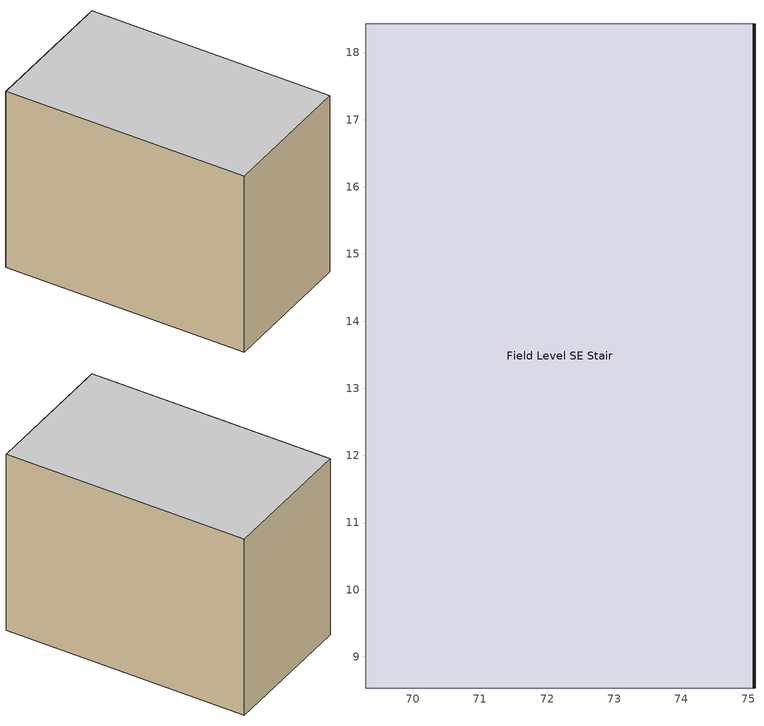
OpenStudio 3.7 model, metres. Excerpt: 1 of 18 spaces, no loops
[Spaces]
Field Level SE Stair
 floor to Parking Level 1B ParkingLot (CU_IPF Proposed Exposed Floor): 75.08,18.43 75.08,8.53 69.3,8.53 69.3,18.43 z-6.01
 wall outside: 75.08,8.53 75.08,18.43 z-6.01:1.61
 wall to IndoorPracticeField: 75.08,18.43 69.3,18.43 69.3,8.53 75.08,8.53 z-6.01:1.61
 ceiling to Main Entry Level SE Stair: 75.08,8.53 75.08,18.43 69.3,18.43 69.3,8.53 z1.61
[Schedule:Ruleset]
Name | Default Day Schedule | Summer Design Day Schedule | Winter Design Day Schedule
CU_IPF Occupancy Schedule | CU_IPF Occupancy Schedule Weekdays | CU_IPF Occupancy Schedule Summer Design Day | CU_IPF Occupancy Schedule Winter Design Day
CU_IPF Lighting Schedule | CU_IPF Lighting Schedule Weekdays | CU_IPF Lighting Schedule Summer Design Day | CU_IPF Lighting Schedule Winter Design Day
CU_IPF Equipment Schedule | CU_IPF Equipment Schedule Weekdays | CU_IPF Equipment Schedule Summer Design Day | CU_IPF Equipment Schedule Winter Design Day
Proposed Lighting Schedule | Proposed Lighting Schedule Weekdays | Proposed Lighting Schedule Summer Design Day | Proposed Lighting Schedule Winter Design Day
Process Lighting Schedule | Process Lighting Schedule Weekdays | Process Lighting Schedule Summer Design Day | Process Lighting Schedule Winter Design Day
CU_IPF Elevator Schedule | CU_IPF Elevator Schedule OnDays | CU_IPF Elevator Schedule Summer Design Day | CU_IPF Elevator Schedule Winter Design Day
CU_IPF IndoorPracticeField AHU Winter Design Day Load Schedule | CU_IPF HVAC Schedule Weekdays 1 | CU_IPF HVAC Schedule Summer Design Day 1 | CU_IPF HVAC Schedule Winter Design Day 1
[Schedule:Day]
CU_IPF Garage Infiltration Schedule OnDays; CU_IPF Garage Infiltration Schedule Winter Design Day; CU_IPF Garage Infiltration Schedule Summer Design Day; CU_IPF Garage ParkingLot Lighting Schedule AllDays; CU_IPF Garage ParkingLot Lighting Schedule Summer Design Day; CU_IPF IT_Room Lighting Schedule Summer Design Day; CU_IPF IT_Room Equipment Schedule Summer Design Day; CU_IPF ElecRoom Lighting Schedule Summer Design Day; CU_IPF ElecRoom Equipment Schedule Summer Design Day; CU_IPF MechRoom Lighting Schedule Summer Design Day; CU_IPF MechRoom Equipment Schedule Summer Design Day; CU_IPF Lighting Schedule Summer Design Day; CU_IPF Equipment Schedule Summer Design Day; Proposed Lighting Schedule Summer Design Day; Process Lighting Schedule Summer Design Day: 24, 0, 1
CU_IPF Garage Activity Schedule AllDays: 24, 0, 120
CU_IPF Garage ParkingLot Lighting Schedule Winter Design Day; CU_IPF IT_Room Occupancy Schedule Winter Design Day; CU_IPF IT_Room Lighting Schedule Winter Design Day; CU_IPF IT_Room Equipment Schedule Winter Design Day; CU_IPF ElecRoom Occupancy Schedule Winter Design Day; CU_IPF ElecRoom Lighting Schedule Winter Design Day; CU_IPF ElecRoom Equipment Schedule Winter Design Day; CU_IPF MechRoom Occupancy Schedule Winter Design Day; CU_IPF MechRoom Lighting Schedule Winter Design Day; CU_IPF MechRoom Equipment Schedule Winter Design Day; CU_IPF Occupancy Schedule Winter Design Day; CU_IPF Occupancy Schedule Winter Break; CU_IPF Occupancy Schedule Offseason; CU_IPF Lighting Schedule Winter Design Day; CU_IPF Equipment Schedule Winter Design Day; Proposed Lighting Schedule Winter Design Day; Process Lighting Schedule Winter Design Day; Process Lighting Schedule Weekend; Process Lighting Schedule Winter Break; Process Lighting Schedule Offseason; Process Lighting Schedule February; Process Lighting Schedule April; CU_IPF Elevator Schedule Winter Design Day; CU_IPF Elevator Schedule Sunday; CU_IPF Elevator Schedule Winter Break; CU_IPF Elevator Schedule Offseason; CU_IPF HVAC Schedule Offseason 1; CU_IPF HVAC Schedule Winter Break 1: 24, 0, 0
CU_IPF IT_Room Occupancy Schedule AllDays; CU_IPF ElecRoom Occupancy Schedule AllDays; CU_IPF MechRoom Occupancy Schedule AllDays: 8, 0, 0, 9, 0, 0.3, 12, 0, 0.95, 13, 0, 0.5, 17, 0, 0.95, 18, 0, 0.3, 24, 0, 0
CU_IPF IT_Room Occupancy Schedule Summer Design Day; CU_IPF ElecRoom Occupancy Schedule Summer Design Day; CU_IPF MechRoom Occupancy Schedule Summer Design Day: 8, 0, 0, 18, 0, 1, 24, 0, 0
CU_IPF IT_Room Lighting Schedule AllDays; CU_IPF ElecRoom Lighting Schedule AllDays; CU_IPF MechRoom Lighting Schedule AllDays: 7, 0, 0.02, 9, 0, 0.35, 17, 0, 0.9, 18, 0, 0.35, 19, 0, 0.1, 24, 0, 0.02
CU_IPF IT_Room Equipment Schedule AllDays; CU_IPF MechRoom Equipment Schedule AllDays: 24, 0, 0.5
CU_IPF ElecRoom Equipment Schedule AllDays: 8, 0, 0.175, 17, 0, 0.45, 18, 0, 0.3, 24, 0, 0.175
CU_IPF Occupancy Schedule Weekdays: 7, 0, 0, 8, 0, 0.2, 12, 0, 0.9, 13, 0, 0.2, 18, 0, 0.5, 19, 0, 0.2, 24, 0, 0
CU_IPF Occupancy Schedule Summer Design Day: 7, 0, 0, 19, 0, 1, 24, 0, 0
CU_IPF Occupancy Schedule Weekend: 10, 0, 0, 14, 0, 0.2, 24, 0, 0
CU_IPF Occupancy Schedule February; CU_IPF Occupancy Schedule April: 7, 0, 0, 13, 0, 0.2, 18, 0, 0.5, 19, 0, 0.2, 24, 0, 0
CU_IPF Occupancy Schedule Game 1-2; CU_IPF Occupancy Schedule Game 3-4; CU_IPF Occupancy Schedule Game 5-6; CU_IPF Occupancy Schedule Game 7-8; CU_IPF Occupancy Schedule Game 9-10; CU_IPF Occupancy Schedule Game 11-12: 7, 0, 0, 8, 0, 0.4, 16, 0, 0.9, 17, 0, 0.4, 19, 0, 0.2, 24, 0, 0
CU_IPF Lighting Schedule Weekdays: 6, 0, 0.02, 19, 0, 1, 24, 0, 0.02
CU_IPF Lighting Schedule Weekend: 10, 0, 0.02, 14, 0, 1, 24, 0, 0.02
CU_IPF Lighting Schedule Winter Break; CU_IPF Lighting Schedule Offseason; Proposed Lighting Schedule Winter Break; Proposed Lighting Schedule Offseason: 24, 0, 0.02
CU_IPF Equipment Schedule Weekdays: 7, 0, 0.1, 8, 0, 0.4, 12, 0, 0.9, 13, 0, 0.2, 18, 0, 0.5, 19, 0, 0.2, 24, 0, 0.1
CU_IPF Equipment Schedule Weekend: 10, 0, 0.1, 14, 0, 0.35, 24, 0, 0.1
CU_IPF Equipment Schedule Winter Break; CU_IPF Equipment Schedule Offseason: 24, 0, 0.1
CU_IPF Equipment Schedule February; CU_IPF Equipment Schedule April: 7, 0, 0.1, 13, 0, 0.2, 18, 0, 0.5, 19, 0, 0.2, 24, 0, 0.1
CU_IPF Equipment Schedule Game 1-2; CU_IPF Equipment Schedule Game 3-4; CU_IPF Equipment Schedule Game 5-6; CU_IPF Equipment Schedule Game 7-8; CU_IPF Equipment Schedule Game 9-10; CU_IPF Equipment Schedule Game 11-12: 7, 0, 0.1, 8, 0, 0.3, 16, 0, 0.9, 17, 0, 0.4, 19, 0, 0.2, 24, 0, 0.1
Proposed Lighting Schedule Weekdays: 6, 0, 0.02, 8, 0, 0.67, 12, 0, 1, 13, 0, 0.67, 18, 0, 1, 19, 0, 0.67, 24, 0, 0.02
Proposed Lighting Schedule Weekend: 10, 0, 0.02, 14, 0, 0.67, 24, 0, 0.02
Proposed Lighting Schedule February; Proposed Lighting Schedule April: 6, 0, 0.02, 13, 0, 0.67, 18, 0, 1, 19, 0, 0.67, 24, 0, 0.02
Proposed Lighting Schedule Game 1-2; Proposed Lighting Schedule Game 3-4; Proposed Lighting Schedule Game 5-6; Proposed Lighting Schedule Game 7-8; Proposed Lighting Schedule Game 9-10; Proposed Lighting Schedule Game 11-12: 6, 0, 0.02, 8, 0, 0.67, 16, 0, 1, 19, 0, 0.67, 24, 0, 0.02
Process Lighting Schedule Weekdays: 8, 0, 0, 12, 0, 1, 24, 0, 0
Process Lighting Schedule Game 1-2; Process Lighting Schedule Game 3-4; Process Lighting Schedule Game 5-6; Process Lighting Schedule Game 7-8; Process Lighting Schedule Game 9-10; Process Lighting Schedule Game 11-12: 8, 0, 0, 16, 0, 1, 24, 0, 0
CU_IPF Elevator Schedule OnDays: 8, 0, 0, 15, 0, 0.3, 16, 0, 0.15, 24, 0, 0
CU_IPF Elevator Schedule Summer Design Day: 24, 0, 0.3
CU_IPF Elevator Schedule Saturday: 9, 0, 0, 14, 0, 0.15, 24, 0, 0
CU_IPF HVAC Schedule Weekdays 1; CU_IPF HVAC Schedule Summer Design Day 1: 6, 0, 0, 19, 0, 0, 24, 0, 0
CU_IPF HVAC Schedule Winter Design Day 1: 6, 0, 0, 19, 0, 1, 24, 0, 0
CU_IPF HVAC Schedule Weekend 1: 10, 0, 0, 14, 0, 0, 24, 0, 0
[Schedule:Rule] Date Specification Type=DateRange
Name | Schedule Ruleset | Rule Order | Day Schedule | Apply Sunday | Apply Saturday | Start Month | Start Day | End Month | End Day | Apply Monday | Apply Tuesday | Apply Wednesday | Apply Thursday | Apply Friday
CU_IPF Occupancy Schedule Weekend Rule | CU_IPF Occupancy Schedule | 10 | CU_IPF Occupancy Schedule Weekend | Yes | Yes | 1 | 1 | 12 | 31
CU_IPF Occupancy Schedule Winter Break Rule | CU_IPF Occupancy Schedule | 9 | CU_IPF Occupancy Schedule Winter Break | Yes | Yes | 12 | 18 | 1 | 11 | Yes | Yes | Yes | Yes | Yes
CU_IPF Occupancy Schedule Offseason Rule | CU_IPF Occupancy Schedule | 8 | CU_IPF Occupancy Schedule Offseason | Yes | Yes | 5 | 1 | 7 | 31 | Yes | Yes | Yes | Yes | Yes
CU_IPF Occupancy Schedule February Rule | CU_IPF Occupancy Schedule | 7 | CU_IPF Occupancy Schedule February | Yes | Yes | 2 | 1 | 2 | 28 | Yes | Yes | Yes | Yes | Yes
CU_IPF Occupancy Schedule April Rule | CU_IPF Occupancy Schedule | 6 | CU_IPF Occupancy Schedule April | Yes | Yes | 4 | 1 | 4 | 30 | Yes | Yes | Yes | Yes | Yes
CU_IPF Occupancy Schedule Game 1-2 Rule | CU_IPF Occupancy Schedule | 5 | CU_IPF Occupancy Schedule Game 1-2 | Yes | Yes | 1 | 22 | 1 | 23 | Yes | Yes | Yes | Yes | Yes
CU_IPF Occupancy Schedule Game 3-4 Rule | CU_IPF Occupancy Schedule | 4 | CU_IPF Occupancy Schedule Game 3-4 | Yes | Yes | 3 | 12 | 3 | 13 | Yes | Yes | Yes | Yes | Yes
CU_IPF Occupancy Schedule Game 5-6 Rule | CU_IPF Occupancy Schedule | 3 | CU_IPF Occupancy Schedule Game 5-6 | Yes | Yes | 8 | 10 | 8 | 11 | Yes | Yes | Yes | Yes | Yes
CU_IPF Occupancy Schedule Game 7-8 Rule | CU_IPF Occupancy Schedule | 2 | CU_IPF Occupancy Schedule Game 7-8 | Yes | Yes | 10 | 15 | 10 | 16 | Yes | Yes | Yes | Yes | Yes
CU_IPF Occupancy Schedule Game 9-10 Rule | CU_IPF Occupancy Schedule | 1 | CU_IPF Occupancy Schedule Game 9-10 | Yes | Yes | 11 | 19 | 11 | 20 | Yes | Yes | Yes | Yes | Yes
CU_IPF Occupancy Schedule Game 11-12 Rule | CU_IPF Occupancy Schedule | 0 | CU_IPF Occupancy Schedule Game 11-12 | Yes | Yes | 1 | 22 | 1 | 23 | Yes | Yes | Yes | Yes | Yes
CU_IPF Lighting Schedule Weekend Rule | CU_IPF Lighting Schedule | 2 | CU_IPF Lighting Schedule Weekend | Yes | Yes | 1 | 1 | 12 | 31
CU_IPF Lighting Schedule Winter Break Rule | CU_IPF Lighting Schedule | 1 | CU_IPF Lighting Schedule Winter Break | Yes | Yes | 12 | 18 | 1 | 11 | Yes | Yes | Yes | Yes | Yes
CU_IPF Lighting Schedule Offseason Rule | CU_IPF Lighting Schedule | 0 | CU_IPF Lighting Schedule Offseason | Yes | Yes | 5 | 1 | 7 | 31 | Yes | Yes | Yes | Yes | Yes
CU_IPF Equipment Schedule Weekend Rule | CU_IPF Equipment Schedule | 10 | CU_IPF Equipment Schedule Weekend | Yes | Yes | 1 | 1 | 12 | 31
CU_IPF Equipment Schedule Winter Break Rule | CU_IPF Equipment Schedule | 9 | CU_IPF Equipment Schedule Winter Break | Yes | Yes | 12 | 18 | 1 | 11 | Yes | Yes | Yes | Yes | Yes
CU_IPF Equipment Schedule Offseason Rule | CU_IPF Equipment Schedule | 8 | CU_IPF Equipment Schedule Offseason | Yes | Yes | 5 | 1 | 7 | 31 | Yes | Yes | Yes | Yes | Yes
CU_IPF Equipment Schedule February Rule | CU_IPF Equipment Schedule | 7 | CU_IPF Equipment Schedule February | Yes | Yes | 2 | 1 | 2 | 28 | Yes | Yes | Yes | Yes | Yes
CU_IPF Equipment Schedule April Rule | CU_IPF Equipment Schedule | 6 | CU_IPF Equipment Schedule April | Yes | Yes | 4 | 1 | 4 | 30 | Yes | Yes | Yes | Yes | Yes
CU_IPF Equipment Schedule Game 1-2 Rule | CU_IPF Equipment Schedule | 5 | CU_IPF Equipment Schedule Game 1-2 | Yes | Yes | 1 | 22 | 1 | 23 | Yes | Yes | Yes | Yes | Yes
CU_IPF Equipment Schedule Game 3-4 Rule | CU_IPF Equipment Schedule | 4 | CU_IPF Equipment Schedule Game 3-4 | Yes | Yes | 3 | 12 | 3 | 13 | Yes | Yes | Yes | Yes | Yes
CU_IPF Equipment Schedule Game 5-6 Rule | CU_IPF Equipment Schedule | 3 | CU_IPF Equipment Schedule Game 5-6 | Yes | Yes | 8 | 10 | 8 | 11 | Yes | Yes | Yes | Yes | Yes
CU_IPF Equipment Schedule Game 7-8 Rule | CU_IPF Equipment Schedule | 2 | CU_IPF Equipment Schedule Game 7-8 | Yes | Yes | 10 | 15 | 10 | 16 | Yes | Yes | Yes | Yes | Yes
CU_IPF Equipment Schedule Game 9-10 Rule | CU_IPF Equipment Schedule | 1 | CU_IPF Equipment Schedule Game 9-10 | Yes | Yes | 11 | 19 | 11 | 20 | Yes | Yes | Yes | Yes | Yes
CU_IPF Equipment Schedule Game 11-12 Rule | CU_IPF Equipment Schedule | 0 | CU_IPF Equipment Schedule Game 11-12 | Yes | Yes | 1 | 22 | 1 | 23 | Yes | Yes | Yes | Yes | Yes
Proposed Lighting Schedule Weekend Rule | Proposed Lighting Schedule | 10 | Proposed Lighting Schedule Weekend | Yes | Yes | 1 | 1 | 12 | 31
Proposed Lighting Schedule Winter Break Rule | Proposed Lighting Schedule | 9 | Proposed Lighting Schedule Winter Break | Yes | Yes | 12 | 18 | 1 | 11 | Yes | Yes | Yes | Yes | Yes
Proposed Lighting Schedule Offseason Rule | Proposed Lighting Schedule | 8 | Proposed Lighting Schedule Offseason | Yes | Yes | 5 | 1 | 7 | 31 | Yes | Yes | Yes | Yes | Yes
Proposed Lighting Schedule February Rule | Proposed Lighting Schedule | 7 | Proposed Lighting Schedule February | Yes | Yes | 2 | 1 | 2 | 28 | Yes | Yes | Yes | Yes | Yes
Proposed Lighting Schedule April Rule | Proposed Lighting Schedule | 6 | Proposed Lighting Schedule April | Yes | Yes | 4 | 1 | 4 | 30 | Yes | Yes | Yes | Yes | Yes
Proposed Lighting Schedule Game 1-2 Rule | Proposed Lighting Schedule | 5 | Proposed Lighting Schedule Game 1-2 | Yes | Yes | 1 | 22 | 1 | 23 | Yes | Yes | Yes | Yes | Yes
Proposed Lighting Schedule Game 3-4 Rule | Proposed Lighting Schedule | 4 | Proposed Lighting Schedule Game 3-4 | Yes | Yes | 3 | 12 | 3 | 13 | Yes | Yes | Yes | Yes | Yes
Proposed Lighting Schedule Game 5-6 Rule | Proposed Lighting Schedule | 3 | Proposed Lighting Schedule Game 5-6 | Yes | Yes | 8 | 10 | 8 | 11 | Yes | Yes | Yes | Yes | Yes
Proposed Lighting Schedule Game 7-8 Rule | Proposed Lighting Schedule | 2 | Proposed Lighting Schedule Game 7-8 | Yes | Yes | 10 | 15 | 10 | 16 | Yes | Yes | Yes | Yes | Yes
Proposed Lighting Schedule Game 9-10 Rule | Proposed Lighting Schedule | 1 | Proposed Lighting Schedule Game 9-10 | Yes | Yes | 11 | 19 | 11 | 20 | Yes | Yes | Yes | Yes | Yes
Proposed Lighting Schedule Game 11-12 Rule | Proposed Lighting Schedule | 0 | Proposed Lighting Schedule Game 11-12 | Yes | Yes | 1 | 22 | 1 | 23 | Yes | Yes | Yes | Yes | Yes
Process Lighting Schedule Weekend Rule | Process Lighting Schedule | 10 | Process Lighting Schedule Weekend | Yes | Yes | 1 | 1 | 12 | 31
Process Lighting Schedule Winter Break Rule | Process Lighting Schedule | 9 | Process Lighting Schedule Winter Break | Yes | Yes | 12 | 18 | 1 | 11 | Yes | Yes | Yes | Yes | Yes
Process Lighting Schedule Offseason Rule | Process Lighting Schedule | 8 | Process Lighting Schedule Offseason | Yes | Yes | 5 | 1 | 7 | 31 | Yes | Yes | Yes | Yes | Yes
Process Lighting Schedule February Rule | Process Lighting Schedule | 7 | Process Lighting Schedule February | Yes | Yes | 2 | 1 | 2 | 28 | Yes | Yes | Yes | Yes | Yes
Process Lighting Schedule April Rule | Process Lighting Schedule | 6 | Process Lighting Schedule April | Yes | Yes | 4 | 1 | 4 | 30 | Yes | Yes | Yes | Yes | Yes
Process Lighting Schedule Game 1-2 Rule | Process Lighting Schedule | 5 | Process Lighting Schedule Game 1-2 | Yes | Yes | 1 | 22 | 1 | 23 | Yes | Yes | Yes | Yes | Yes
Process Lighting Schedule Game 3-4 Rule | Process Lighting Schedule | 4 | Process Lighting Schedule Game 3-4 | Yes | Yes | 3 | 12 | 3 | 13 | Yes | Yes | Yes | Yes | Yes
Process Lighting Schedule Game 5-6 Rule | Process Lighting Schedule | 3 | Process Lighting Schedule Game 5-6 | Yes | Yes | 8 | 10 | 8 | 11 | Yes | Yes | Yes | Yes | Yes
Process Lighting Schedule Game 7-8 Rule | Process Lighting Schedule | 2 | Process Lighting Schedule Game 7-8 | Yes | Yes | 10 | 15 | 10 | 16 | Yes | Yes | Yes | Yes | Yes
Process Lighting Schedule Game 9-10 Rule | Process Lighting Schedule | 1 | Process Lighting Schedule Game 9-10 | Yes | Yes | 11 | 19 | 11 | 20 | Yes | Yes | Yes | Yes | Yes
Process Lighting Schedule Game 11-12 Rule | Process Lighting Schedule | 0 | Process Lighting Schedule Game 11-12 | Yes | Yes | 1 | 22 | 1 | 23 | Yes | Yes | Yes | Yes | Yes
CU_IPF Elevator Schedule Saturday Rule | CU_IPF Elevator Schedule | 3 | CU_IPF Elevator Schedule Saturday |  | Yes | 1 | 1 | 12 | 31
CU_IPF Elevator Schedule Sunday Rule | CU_IPF Elevator Schedule | 2 | CU_IPF Elevator Schedule Sunday | Yes |  | 1 | 1 | 12 | 31
CU_IPF Elevator Schedule Winter Break Rule | CU_IPF Elevator Schedule | 1 | CU_IPF Elevator Schedule Winter Break | Yes | Yes | 12 | 18 | 1 | 11 | Yes | Yes | Yes | Yes | Yes
CU_IPF Elevator Schedule Offseason Rule | CU_IPF Elevator Schedule | 0 | CU_IPF Elevator Schedule Offseason | Yes | Yes | 5 | 1 | 7 | 31 | Yes | Yes | Yes | Yes | Yes
CU_IPF HVAC Schedule Offseason Rule 1 | CU_IPF IndoorPracticeField AHU Winter Design Day Load Schedule | 0 | CU_IPF HVAC Schedule Offseason 1 | Yes | Yes | 5 | 1 | 7 | 31 | Yes | Yes | Yes | Yes | Yes
CU_IPF HVAC Schedule Winter Break Rule 1 | CU_IPF IndoorPracticeField AHU Winter Design Day Load Schedule | 1 | CU_IPF HVAC Schedule Winter Break 1 | Yes | Yes | 12 | 18 | 1 | 11 | Yes | Yes | Yes | Yes | Yes
CU_IPF HVAC Schedule Weekend Rule 1 | CU_IPF IndoorPracticeField AHU Winter Design Day Load Schedule | 2 | CU_IPF HVAC Schedule Weekend 1 | Yes | Yes | 1 | 1 | 12 | 31
